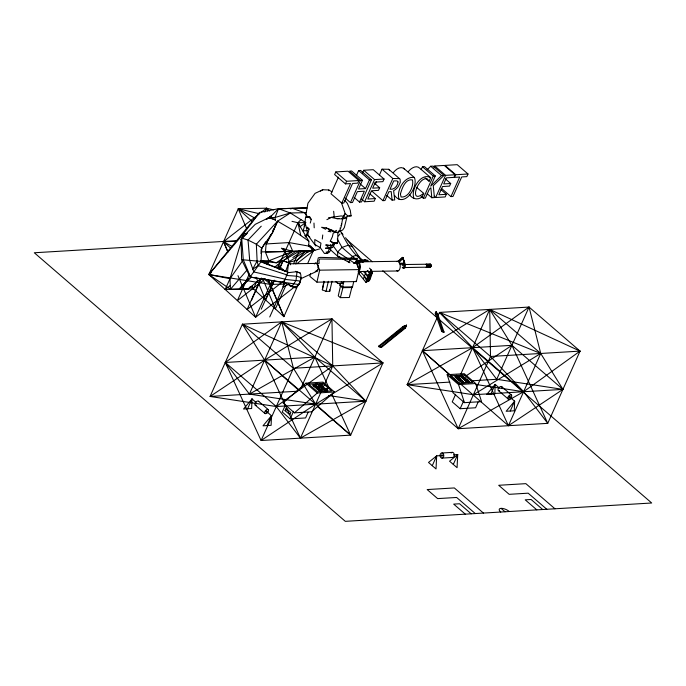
<?xml version="1.0" encoding="UTF-8"?>
<svg xmlns="http://www.w3.org/2000/svg" width="686" height="686" viewBox="0 0 686 686"><rect width="100%" height="100%" fill="white"/><g stroke="black" fill="none" stroke-linecap="round" stroke-linejoin="round"><path stroke-width="1.03" d="M426.246 267.248C427.781 267.248 427.327 263.39 425.86 264.496M426.658 266.622L430.499 267.111L430.954 265.13L430.508 264.281L429.693 264.444M319.625 248.924L314.668 250.313L312.876 249.773L308.811 246.103L308.846 241.172L297.913 222.736L291.996 221.346M261.014 253.597L261.117 249.515M339.621 230.968L337.906 232.7L337.572 242.818L336.32 243.599L333.285 243.033L330.292 241.172L332.376 236.764L333.276 232.948L336.243 232.202L337.906 232.7C343.146 227.675 340.625 219.108 345.178 213.552L341.302 202.344M306.436 212.643L290.289 212.986L277.564 221.192L272.539 232.631L261.769 248.126L260.997 261.598L287.966 272.008L283.833 282.649L250.047 277.033L241.618 259.685L241.043 239.483L241.695 238.093L255.243 224.339L268.895 217.642L271.579 215.704L267.651 218.568M267.248 264.496L268.912 260.766L265.448 252.165L266.117 243.967L268.972 238.274M396.645 261.598A4.862 2.615 89.2 0 1 397.991 261.332L402.51 257.404L403.128 257.91L404.603 264.076L399.938 264.144M308.803 216.939L305.553 217.136L305.004 222.393L306.359 227.666L309.026 229.133L307.654 234.946L305.33 237.047M288.412 263.81L287.494 271.99L285.89 270.678L288.412 263.81L317.018 263.407L319.65 270.164L316.915 282.152L356.351 281.594L359.087 269.615L356.969 263.433L355.297 262.867L356.394 260.303L356.154 259.368L319.727 258.991L318.913 260.594L319.179 263.381L317.018 263.407M322.291 239.037L322.746 234.981M288.592 284.055L291.567 286.508L295.237 287.751C300.331 284.81 302.072 278.387 300.357 272.977L295.546 271.322M296.566 286.748L295.675 286.448L295.237 287.751L297.887 285.753L300.236 282.503L300.76 278.627M288.952 284.193L283.147 286.868L284.004 281.809M320.208 247.586L320.979 243.17L314.797 239.517L314.754 244.448L320.208 247.586L324.469 253.494L327.754 253.297L330.403 250.784L330.738 248.864M310.561 273.397L309.875 276.389L316.915 282.152M316.863 264.093L318.287 257.825L320.551 257.379L357.466 258.416L356.454 262.858M323.912 281.251L322.334 289.844L326.047 291.353L329.734 291.293L332.024 281.243M322.334 289.844L324.178 281.8M326.047 291.353L328.345 281.294M340.359 283.104L339.802 285.539L342.408 287.674L352.364 287.537L353.676 281.809M340.505 286.053L338.258 295.906L340.385 297.647L349.294 297.518L351.995 286.877M342.408 287.674L343.772 281.697M340.385 297.647L343.086 287.005M396.619 270.584A4.862 2.615 89.2 0 0 399.895 268.672A4.862 2.615 89.2 0 0 399.235 262.352L398.652 261.692L403.128 257.91L404.603 264.076L402.51 257.404L398.652 261.692L397.991 261.332M346.842 217.419L344.338 227.555L342.717 229.964L338.284 232.082M435.567 313.905L436.064 311.959L437.908 314.522L435.567 313.905L435.267 313.176L436.064 311.959L437.908 314.522M457.108 378.003L456.284 375.388L455.787 377.334L458.128 377.943L456.284 375.388L455.478 376.597L455.787 377.334L457.819 377.214L456.499 376.537L456.284 375.388L458.128 377.943M458.48 379.658L458.977 377.712L460.82 380.267L458.977 377.712L458.171 378.921L458.48 379.658L459.8 380.327L458.977 377.712L459.123 378.226M463.607 377.617L461.764 375.062L461.266 377L463.607 377.617L461.764 375.062L460.958 376.271L461.266 377L463.299 376.88M464.456 377.386L463.959 379.332L465.28 380.001L464.456 377.386L463.65 378.595L463.959 379.332L465.991 379.204L466.3 379.941L464.456 377.386L464.671 378.535L465.991 379.204L464.456 377.386L464.979 379.272M466.652 381.656L467.149 379.71L468.992 382.265L467.149 379.71L466.343 380.919L466.652 381.656L467.972 382.325L467.149 379.71L467.295 380.224M310.269 223.053L311.247 219.409L309.763 216.965L306.771 217.059M283.147 286.868L284.596 281.912M241.155 241.764L230.007 278.688L230.419 289.269L248.298 288.892L261.443 278.087L251.522 300.305M242.089 238.685L243.633 233.557L259.634 212.454L278.507 208.681L306.771 208.09L278.507 208.681L269.529 217.779M303.083 230.796L305.682 222.573L290.289 212.986L278.507 208.681L275.06 217.462L275.283 220.626M326.107 253.4L328.045 252.268L329.254 248.624L330.703 247.483L331.184 245.82L334.056 244.525L332.633 247.372L329.254 248.624L325.473 248.178L332.633 247.372M316.032 386.45L316.992 383.723L313.391 385.103L313.699 385.832L316.032 386.45L315.731 385.712L316.992 383.723L313.391 385.103M318.733 388.773L319.685 386.046L316.083 387.427L317.712 388.833L319.685 386.046L317.103 387.367M318.87 384.777L322.471 383.397L321.52 386.115L320.499 386.175L318.87 384.777L322.471 383.397L321.211 385.386M320.654 389.254L322.377 388.37L320.405 391.157L318.776 389.751L322.377 388.37L321.425 391.097L321.117 390.36M326.905 390.771L327.857 388.044L324.255 389.425L325.884 390.831L327.857 388.044L324.255 389.425M379.075 346.833L406.472 325.258L405.512 327.985L381.407 347.442L379.075 346.833L378.766 346.096L402.871 326.639L406.472 325.258L405.203 327.248L405.512 327.985L403.171 327.376L402.871 326.639L406.472 325.258L404.491 328.045L380.396 347.502M364.292 260.371L364.609 259.531L367.61 260.337L368.476 261.452L364.292 260.371L360.544 261.152L357.423 260.689L354.653 263.261L337.658 252.045L333.267 245.974M367.224 261.357L367.61 260.337M359.944 262.721L360.544 261.152L364.609 259.531L365.655 260.44L364.609 259.531L363.666 262.026L361.805 262.378M366.941 278.182L367.945 281.089L366.075 282.529L359.147 273.963L360.124 271.39M363.469 278.645L366.101 271.699M366.075 282.529L370.98 269.581L369.48 268.157M370.011 275.772L369.462 277.221L369.977 279.202L369.034 279.185L365.449 273.414L363.177 271.356M372.001 271.347L372.189 273.371L369.325 280.917L368.391 280.9L372.001 271.347L370.98 269.581M283.515 282.246L298.804 284.587L295.512 287.528L283.318 282.443L284.699 279.339L300.545 281.071M256.667 281.68L253.451 288.866L225.188 289.466L230.325 277.976M264.787 212.068L266.52 208.201L273.68 209.873M249.224 274.143L237.39 300.605L265.482 278.722M261.057 278.327L247.114 309.497L282.649 281.817M267.446 264.702L268.672 261.958M290.367 208.87L292.639 208.381M328.808 387.573L314.831 357.123L225.282 362.482L276.286 406.532L300.425 438.148L332.736 365.912L242.398 324.221L210.079 396.457L276.286 406.532L365.844 401.173L332.736 365.912L281.732 321.863L225.282 362.482L261.092 440.506L350.649 435.147L382.96 362.911L331.947 318.861L242.398 324.221L264.616 360.133L300.425 438.148L365.844 401.173L314.831 357.123L281.732 321.863L249.412 394.098L315.62 404.183L350.649 435.147L331.861 394.236M272.059 280.523L255.621 317.266L208.844 274.537L238.256 208.793L266.52 208.201L269.624 211.031M277.684 267.96L297.913 222.736L300.974 219.631M261.246 309.197L274.22 280.188M278.97 269.572L282.855 260.903L288.111 257.593M274.22 280.857L265.654 300.014L256.075 277.23M279.536 268.972L283.207 260.757M304.044 226.217L305.682 222.573L297.913 222.736L300.76 235.512M269.752 316.966L283.592 286.028M293.539 263.793L299.516 250.441M306.205 235.495L307.5 232.588M341.8 203.125L343.832 203.005L352.57 183.454L357.689 183.153L358.855 180.529L348.051 171.2L335.797 171.937L334.622 174.553L345.435 183.882L350.546 183.582L341.8 203.125L330.995 193.795L338.43 177.177M286.139 284.853L275.378 308.897L262.618 278.525M295.512 263.896L297.175 260.166L305.527 251.085L314.668 250.313L310.346 245.742M328.508 190.674L328.826 189.953L332.11 191.986M298.161 284.767L283.884 316.666L251.119 286.739M300.322 279.931L301.188 277.993M307.671 263.493L313.296 250.922L311.478 249.901M345.435 183.882L346.601 181.267L358.855 180.529M247.595 408.779L251.994 398.943L256.05 402.442M356.463 175.402L358.624 170.565L360.647 170.445L371.452 179.775L361.539 201.95L359.507 202.07L354.105 197.405M362.44 173.155L363.734 170.265L373.261 169.691L384.066 179.02L382.891 181.644L375.396 182.09L372.678 188.17L379.667 187.75L378.492 190.365L371.503 190.785L367.825 199.017L375.319 198.571L374.144 201.195L364.626 201.761L361.539 199.094M343.729 216.69L344.475 215.018M345.075 197.945L350.477 202.61L360.39 180.444L362.422 180.315L358.529 189.01L365.535 188.59L369.428 179.895L371.452 179.775M333.285 243.033L332.256 245.339L331.184 245.82L325.893 245.013L328.774 247.603M341.053 225.668L341.774 224.048M359.507 202.07L364.369 191.214L357.355 191.634L352.501 202.49L350.477 202.61M364.626 201.761L374.539 179.595L384.066 179.02M267.06 425.586L271.459 415.75L265.782 410.845M375.139 184.585L376.434 181.696M379.452 174.947L382.033 169.168L388.773 169.305L400.118 179.209L400.281 182.347L398.472 186.198A7.503 4.167 -49.2 0 1 393.618 190.639L394.724 199.96L392.092 200.115L386.69 195.45M382.96 362.911L293.411 368.271L261.092 440.506L315.62 404.183L382.96 362.911L281.732 321.863L293.411 368.271L315.62 404.183L264.616 360.133L210.079 396.457L297.492 391.226M285.65 404.44L282.255 412.029L290.169 418.872L305.587 417.945L308.134 412.252M372.121 191.334L382.925 200.664L392.838 178.497L399.578 178.634M300.94 388.182L331.947 318.861L264.616 360.133L298.041 389.691M290.169 418.872L293.574 411.274M421.153 169.639L422.447 166.749L424.471 166.629L435.276 175.959L430.714 186.155L441.518 175.582L443.979 175.436L433.175 166.106L430.705 166.252L427.112 169.776M433.895 167.941L434.761 166.012L444.288 165.437L455.092 174.776L453.918 177.391L446.423 177.846L443.705 183.917L450.685 183.496L449.519 186.12L442.53 186.541L438.843 194.773L446.346 194.318L445.171 196.942L435.653 197.508L434.109 196.179M416.582 187.355L423.682 193.341L422.113 196.856C417.971 200.312 412.337 199.266 409.473 194.481M423.682 193.341C408.196 205.543 417.783 176.594 427.138 178.789L429.102 181.224L430.697 177.665C420.852 171.98 410.117 190.314 414.104 198.486M421.015 196.247L423.331 198.245L433.252 176.079L435.276 175.959M435.653 197.508L445.566 175.342L455.092 174.776M450.959 196.599L452.992 196.47L461.729 176.928L466.849 176.619L468.023 173.995L455.761 174.733L454.595 177.357L459.706 177.048L450.959 196.599L441.698 188.599M438.208 315.294L439.494 312.422L529.043 307.062L580.056 351.112L547.745 423.356L458.197 428.707L407.184 384.657L437.351 317.206M460.872 373.887L489.71 309.42L580.056 351.112L523.607 391.732L458.197 428.707L422.379 350.692L489.71 309.42L540.722 353.47L562.94 389.382L508.412 425.706L422.379 350.692L511.928 345.332L562.94 389.382L473.391 394.742L407.184 384.657L472.594 347.682L529.043 307.062L540.722 353.47L508.412 425.706L472.594 347.682L439.494 312.422L540.722 353.47L473.391 394.742M455.641 394.261L452.237 401.859L460.16 408.702L475.578 407.776L478.125 402.082M432.266 465.691L436.665 455.856L442.976 455.478M460.16 408.702L463.556 401.104M458.197 428.707L490.507 356.471L489.71 309.42L511.928 345.332L547.745 423.356L523.607 391.732L490.507 356.471L439.494 312.422M453.309 464.431L457.708 454.604L453.506 454.852M529.043 307.062L496.733 379.298L471.222 380.833M490.764 394.227L495.163 384.392L499.219 387.89M510.23 411.034L514.629 401.199L508.952 396.294M300.905 277.521L296.867 276.209L286.165 275.429M269.932 236.378L270.884 234.483M272.796 230.685L273.748 228.79M274.7 226.886L277.564 221.192L294.234 230.95L308.846 241.172M343.686 216.33L341.208 215.927L328.748 217.754L331.338 217.428L336.946 218.663L342.417 218.92L345.178 213.552L347.956 216.073L350.272 215.387L351.095 215.901L350.263 210.285L347.365 203.39L344.878 200.475M325.893 245.013L330.841 245.425L333.67 245.254L334.056 244.525M298.564 284.819L300.382 281.389M308.811 246.103L289.038 242.57L266.117 243.967L272.539 232.631L277.564 221.192L256.35 244.207L257.113 261.049L252.594 269.272L258.288 265.628L261.177 261.417L241.618 259.685M286.036 408.942L285.067 410.7L289.801 414.79L290.838 412.466L286.105 408.376L285.067 410.7L287.708 409.165M404.663 263.424L402.819 257.653L404.045 262.918L404.663 263.424L402.819 257.653L398.652 261.692M261.623 248.658L265.654 241.841M333.67 245.254L334.279 244.225M318.844 387.376L319.685 386.046L316.392 388.156L317.404 388.096M321.537 389.699L322.377 388.37L319.084 390.488M327.016 389.374L327.857 388.044L324.564 390.154L325.584 390.094M339.544 231.354L340.024 230.616M242.733 260.603L230.007 278.688L208.844 274.537L259.634 212.454L259.094 213.663L238.256 208.793L246.634 228.73M257.113 261.049L258.288 265.628L250.047 277.024M330.506 229.939L332.676 231.388L336.243 232.202L330.506 229.939L329.949 230.736L330.678 230.693L330.506 229.939L326.133 227.906L321.58 227.272L325.721 229.296M315.02 386.51L316.992 383.723L313.699 385.832M320.499 386.175L322.471 383.397L319.179 385.506M338.395 236.01L339.99 233.952M247.037 270.052L230.419 289.269L208.844 274.537L243.633 233.557L246.548 234.098M399.235 262.352L403.128 257.91M393.335 172.589C395.651 169.734 399.698 166.218 403.557 168.199L414.361 177.528C418.752 186.944 404.037 208.664 394.51 195.407M408.144 171.809C410.605 168.499 416.256 164.486 419.892 168.336L430.697 177.665M248.298 288.892L250.433 286.585M261.255 226.191L248.032 240.049L249.695 260.388L253.829 271.948L285.359 279.228M241.043 239.483L247.629 232.931M239.32 289.166L251.41 277.127M265.019 263.578L267.283 261.323M250.047 277.033L284.055 282.435M443.979 175.436L433.252 185.717L434.435 197.585L431.803 197.739L427.172 193.744M316.366 384.28L316.992 383.723M321.854 383.954L322.471 383.397M319.059 386.604L319.685 386.046M321.76 388.936L322.377 388.37M327.239 388.602L327.857 388.044M405.846 325.824L406.472 325.258M305.913 383.157L283.052 402.982L294.457 412.835L311.581 411.806L334.442 391.98L323.037 382.128L305.913 383.157L317.318 393.001L334.442 391.98M294.457 412.835L317.318 393.001M274.58 267.283L281.972 261.203M321.64 388.285L323.303 386.938L320.731 387.093M383.937 342.683L385.601 341.336M387.264 339.999L388.928 338.652M391.414 336.646L393.078 335.3M394.742 333.962L400.555 329.263M300.082 273.191L298.599 272.453M295.237 287.751L289.955 285.719L288.523 284.244M259.908 213.346L223.55 241.669L227.941 252.105M261.563 212.06L266.52 208.201L267.729 211.039M211.322 272.608L208.844 274.537L270.327 284.39L284.458 284.098M225.188 289.466L230.273 285.505M278.705 268.423L280.351 267.137L275.343 267.24M274.46 281.174L270.327 284.39L283.884 316.666L268.243 279.794M296.772 263.801L313.296 250.922L261.435 251.899M294.457 287.014L255.621 317.266L237.973 275.669M334.245 243.144L336.32 243.599L337.572 242.818L334.245 243.144L330.292 241.172M266.7 219.246L268.895 217.642L275.06 217.462L290.289 212.986M305.682 222.573L299.954 226.757L297.913 222.736L299.053 224.048M276.286 406.532L332.736 365.912L331.947 318.861M286.491 257.644L295.983 251.29M292.853 257.516L302.346 251.153M466.197 375.799L511.928 345.332M266.288 219.28L268.895 217.642L274.254 219.297M260.594 261.032L276.329 262.798L282.855 260.903L299.165 251.222L314.668 250.313L308.451 245.074M314.831 357.123L249.412 394.098L225.282 362.482M320.439 191.085L322.78 189.765L328.826 189.953M334.614 231.388L336.594 230.367M341.774 218.371L342.417 218.92L347.956 216.073M326.879 219.666L331.338 217.428L333.833 217.282M322.78 189.765L315.071 193.349L307.945 203.21L305.93 214.341L306.753 217.359M300.554 278.833L316.992 271.244M314.231 263.733L315.843 263.072A4.245 2.281 89.2 0 0 314.754 263.861M353.667 263.184L355.88 262.541M260.569 260.569L268.912 260.766L292.802 251.359L314.668 250.313L299.165 251.222L308.726 251.976M304.678 235.718L307.645 234.818M326.056 252.096L329.409 251.899M360.896 259.788L357.389 260.74L342.014 247.414L337.289 239.002M342.417 218.92L346.61 218.079M349.234 216.27L351.095 215.901M360.544 261.152L363.614 260.723M287.065 272.796L297.021 271.656L296.026 280.368L292.176 286.208L289.955 285.719M382.925 200.664L384.949 200.544L388.893 191.728L391.209 191.591L392.092 200.115M423.331 198.245L425.354 198.125L429.325 189.267L430.859 187.758L431.803 197.739M305.553 217.136L309.763 216.965M336.946 218.663L338.875 218.542M306.359 227.666L307.379 227.606L309.026 229.133L307.345 227.177M237.133 240.632L34.3 252.765L345.307 521.334L651.7 503.001L439.503 319.753M436.588 313.845L437.599 313.785L444.082 332.161L441.741 331.552L441.432 330.824L442.05 330.781M378.766 346.096L379.778 346.036M490.507 356.471L580.056 351.112M447.143 374.702L464.268 373.681L475.681 383.525L481.572 401.636L464.448 402.656L453.043 392.812L447.143 374.702L458.548 384.554L464.448 402.656M315.131 384.94L312.559 385.095L319.685 391.252L327.736 390.771M316.1 384.889L319.753 384.666M462.698 376.117L454.647 376.597L461.772 382.754L469.824 382.265L462.698 376.117L463.384 378.072M460.958 376.271L461.978 376.211L461.764 375.062L462.587 377.677M314.299 386.604L316.872 386.45M319.779 386.278L322.351 386.124M456.387 378.097L458.96 377.943M461.867 377.772L464.439 377.617M315.251 387.427L316.966 387.324M457.339 378.921L459.912 378.766L460.598 380.73M462.818 378.595L465.391 378.44M459.491 379.598L460.512 379.538M316.992 388.928L319.565 388.773L318.398 387.77M322.471 388.602L325.044 388.447M459.08 380.421L461.652 380.276M464.559 380.095L467.132 379.941M317.944 389.751L319.659 389.648M323.423 389.425L325.996 389.271L321.185 385.12M460.032 381.245L462.604 381.09L463.29 383.054M465.511 380.919L468.084 380.764L468.77 382.728M318.776 389.751L319.796 389.691M407.184 384.657L449.922 382.102M458.548 384.554L475.681 383.525M441.956 452.992L452.477 452.357M441.904 458.094A2.555 1.869 86.6 0 0 443.568 454.381A2.555 1.869 86.6 0 0 440.318 454.149A2.555 1.869 86.6 0 0 441.904 458.094L452.426 457.468M299.165 251.222L314.668 250.313M265.448 252.165L292.802 251.359L289.038 242.57M278.507 208.681L306.771 208.09M303.066 230.762L307.302 230.676M236.113 241.403L223.55 241.669L227.718 251.479M401.25 259.179L403.231 259.145M357.449 261.863L397.305 261.306M399.303 263.244L404.809 263.167L402.51 257.404M404.054 264.53L430.302 264.17M426.04 264.307L430.508 264.281M426.855 264.547L430.697 264.487M427.009 264.83L430.851 264.779M427.112 265.182L430.954 265.13M426.066 264.393A1.441 0.772 89.2 0 1 427.121 265.585L431.005 265.516M427.172 265.971L431.005 265.919M427.112 266.357L430.954 266.297M427.001 266.7L430.842 266.64M426.812 266.914L430.688 266.914M404.26 267.566L430.499 267.111M319.65 270.164L359.087 269.615M358.101 271.536L367.542 271.399M371.735 271.347L397.957 270.979M335.42 281.406L338.026 283.541L343.369 283.464L341.414 281.869M340.479 284.87L339.956 284.879L342.563 287.005L352.518 286.868M369.557 273.337L370.92 273.362L371.538 275.086L370.594 275.069L367.31 270.653M370.817 276.99L369.874 276.973L365.449 273.414M368.099 277.195L369.462 277.221L368.296 274.357M367.996 281.089L366.633 281.063L364.369 276.252L360.064 271.545M562.94 389.382L496.733 379.298L472.594 347.682L523.607 391.732L476.024 384.486M328.603 395.505L365.844 401.173M328.14 231.328L331.012 231.868M268.912 260.766L276.329 262.798L292.802 251.359L281.397 248.203L285.033 251.522L290.615 264.813M404.045 262.918L404.809 263.167M258.288 265.628L286.98 274.906M282.855 260.903L287.794 262.558L297.175 260.166L308.477 251.256L305.527 251.085L287.794 262.558L286.122 261.477M268.895 217.642L275.232 219.897M292.622 208.424L304.421 212.686L306.959 215.936M363.237 261.032L359.095 256.864L352.535 246.814L348.188 245.236L342.014 247.414L337.658 252.045L337.649 256.238L341.191 258.116M340.256 257.181L337.649 256.238L330.069 249.412M326.133 227.906L332.942 230.556M261.812 262.163L285.753 271.45M414.361 177.528C404.448 175.539 395.891 191.12 399.141 199.403M363.331 260.98C352.776 254.446 346.464 242.304 340.736 231.576M443.25 331.166L444.082 332.161M467.363 380.859L468.684 381.536M342.957 259.059L349.148 262.344L349.466 259.531L352.57 256.41L356.54 255.312L359.095 256.864M255.432 218.44L238.256 208.793L252.208 221.535M232.588 246.737L223.55 241.669L230.53 248.04M343.763 258.922L345.53 260.028M347.296 261.134L349.946 262.789M367.576 270.498L371.246 273.345L372.189 273.371L371.409 272.085M261.769 248.126L256.35 244.207L248.032 240.049L241.695 238.093L243.281 259.822L250.416 276.664M357.423 260.689L359.318 262.215M355.802 281.14L356.351 281.594M468.023 173.995L457.21 164.666L444.957 165.403L455.761 174.733M434.761 166.012L445.566 175.342M430.705 166.252L441.518 175.582M445.283 178.832L450.685 183.496M422.447 166.749L433.252 176.079M440.944 189.653L446.346 194.318M425.08 177.906L429.102 181.224M382.033 169.168L392.838 178.497M363.734 170.265L374.539 179.595M374.264 183.085L379.667 187.75M358.624 170.565L369.428 179.895M362.422 180.315L351.609 170.986L349.586 171.106L360.39 180.444M360.133 183.925L365.535 188.59M369.917 193.906L375.319 198.571M335.797 171.937L346.601 181.267M339.964 228.095L340.505 228.558M338.678 230.985L339.253 231.491M347.167 240.023L372.275 261.709M382.805 270.799L437.068 317.661M337.263 232.142L337.906 232.7M335.703 243.058L336.32 243.599M501.732 386.681L511.464 395.085A2.555 1.423 -49.2 0 1 509.801 398.806A2.555 1.423 -49.2 0 1 508.017 397.1A2.555 1.423 -49.2 0 1 511.464 395.085M498.328 390.505L508.06 398.909M460.126 376.271L467.252 382.419M457.219 376.442L464.345 382.599M554.957 508.789L525.862 483.656L498.696 485.285L509.166 494.323L528.177 493.183L546.811 509.278M542.712 509.518L531.093 499.485L525.21 499.837L536.829 509.87M500.729 512.03A6.32 2.495 24.1 0 1 501.054 508.343L505.033 511.773M483.424 513.068L454.329 487.943L427.164 489.564L437.634 498.602L456.644 497.47L475.278 513.557M471.179 513.797L459.56 503.764L453.678 504.116L465.297 514.148M318.038 384.769L325.164 390.926M315.706 385.446L317.824 387.273M242.398 324.221L293.411 368.271M317.447 406.481L350.649 435.147M258.562 401.233L268.295 409.636A2.555 1.423 -49.2 0 1 266.631 413.358A2.555 1.423 -49.2 0 1 264.856 411.651A2.555 1.423 -49.2 0 1 268.295 409.636M255.158 405.057L264.89 413.461M422.379 350.692L449.441 374.616M278.07 265.053L284.844 271.244M264.144 278.739L270.327 284.39L268.226 279.468M308.811 217.025L311.247 219.409M388.773 169.305L389.648 170.685M306.582 227.821L307.654 234.946L309.815 237.236M364.369 276.252L368.391 280.9M336.183 281.474L338.026 283.541M403.557 168.199L404.286 169.082M341.705 232.786L342.974 234.432M345.53 237.733L352.535 246.814M307.654 234.946L315.817 245.965M370.054 271.699L370.92 273.362M358.392 272.291L359.147 273.963M283.91 248.898L285.033 251.522M252.251 286.002L253.451 288.866M381.107 346.713L381.407 347.442M443.062 332.221L436.064 311.959L436.279 313.116L435.267 313.176L441.741 331.552M402.819 257.653L404.354 263.175M461.764 375.062L461.91 375.576M456.284 375.388L456.799 377.274M436.064 311.959L436.21 312.473M330.712 244.439L330.841 245.425M333.662 211.271L334.219 216.913M313.974 223.061L314.205 227.821M329.7 289.741L329.734 291.293M451.988 452.417A2.555 1.869 86.6 0 1 454.329 455.05A2.555 1.869 86.6 0 1 451.937 457.348M451.139 453.017A2.555 1.869 86.6 0 1 451.534 452.64M256.384 405.186A2.555 1.423 -49.2 0 1 255.432 402.691A2.555 1.423 -49.2 0 1 258.776 401.55M499.554 390.634A2.555 1.423 -49.2 0 1 498.096 389.245A2.555 1.423 -49.2 0 1 500.506 386.544A2.555 1.423 -49.2 0 1 501.963 387.933M429.728 264.522A1.441 0.772 89.2 0 1 430.808 264.839A1.441 0.772 89.2 0 1 430.662 266.845A1.441 0.772 89.2 0 1 429.573 266.528M427.121 265.585A1.441 0.772 89.2 0 1 426.246 267.154M404.311 263.921A2.152 1.158 89.2 0 1 405.272 266.657A2.152 1.158 89.2 0 1 403.702 268.012M404.474 264.65A1.526 0.823 89.2 0 1 404.809 265.148M404.654 267.283A1.526 0.823 89.2 0 1 404.466 267.471M402.142 265.19A2.152 1.158 89.2 0 1 403.84 264.273A2.152 1.158 89.2 0 1 404.054 267.557A2.152 1.158 89.2 0 1 402.288 267.326M402.562 265.096A1.526 0.823 89.2 0 1 403.711 264.873A1.526 0.823 89.2 0 1 403.857 267.017A1.526 0.823 89.2 0 1 402.708 267.248M356.197 262.772A4.862 2.615 89.2 0 1 360.047 264.376A4.862 2.615 89.2 0 1 358.761 271.236M356.643 263.878A3.49 1.878 89.2 0 1 359.404 265.028A3.49 1.878 89.2 0 1 358.486 269.958M357.063 264.676A3.49 1.878 89.2 0 1 357.303 265.473M354.19 263.304A4.245 2.281 89.2 0 1 355.288 262.515M357.389 264.23A4.245 2.281 89.2 0 1 357.826 267.386M317.944 264.787A4.245 2.281 89.2 0 1 317.935 269.95A4.245 2.281 89.2 0 1 315.243 271.159M317.995 266.914A3.49 1.878 89.2 0 1 317.987 267.823M317.609 269.478A3.49 1.878 89.2 0 1 317.266 270.104M316.838 270.541A3.49 1.878 89.2 0 1 316.366 270.756M501.054 508.343A6.32 2.495 24.1 0 1 509.329 511.516M398.009 181.919C397.769 185.923 394.304 189.919 389.991 189.276L393.738 180.907L397.083 180.872L398.009 181.919M400.418 194.087L401.087 196.985C408.556 198.065 414.147 186.189 412.449 179.912C405.289 178.506 401.91 188.573 400.418 194.087M251.994 398.943L251.659 408.53L243.53 409.019L251.994 398.943M271.459 415.75L271.124 425.337L262.995 425.826L271.459 415.75M495.163 384.392L494.829 393.978L486.7 394.467L495.163 384.392M514.629 401.199L514.294 410.785L506.165 411.274L514.629 401.199M436.665 455.856L436.03 468.941L428.51 462.45L436.665 455.856M457.708 454.604L457.073 467.68L449.553 461.189L457.708 454.604M329.091 229.973L329.769 229.973L329.091 229.973M441.33 455.281C441.964 458.488 443.285 453.24 441.33 455.281M265.954 411.763C267.137 413.461 267.583 409.045 265.954 411.763M509.115 397.211C510.298 398.909 510.753 394.493 509.115 397.211M239.414 288.969L248.744 278.199L239.414 288.969M322.935 383.414L308.837 384.254L317.549 391.775L331.647 390.934L322.935 383.414M464.113 374.959L450.007 375.808L458.72 383.328L472.825 382.488L464.113 374.959"/></g></svg>
